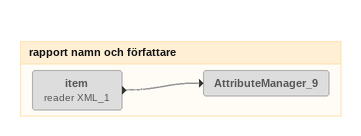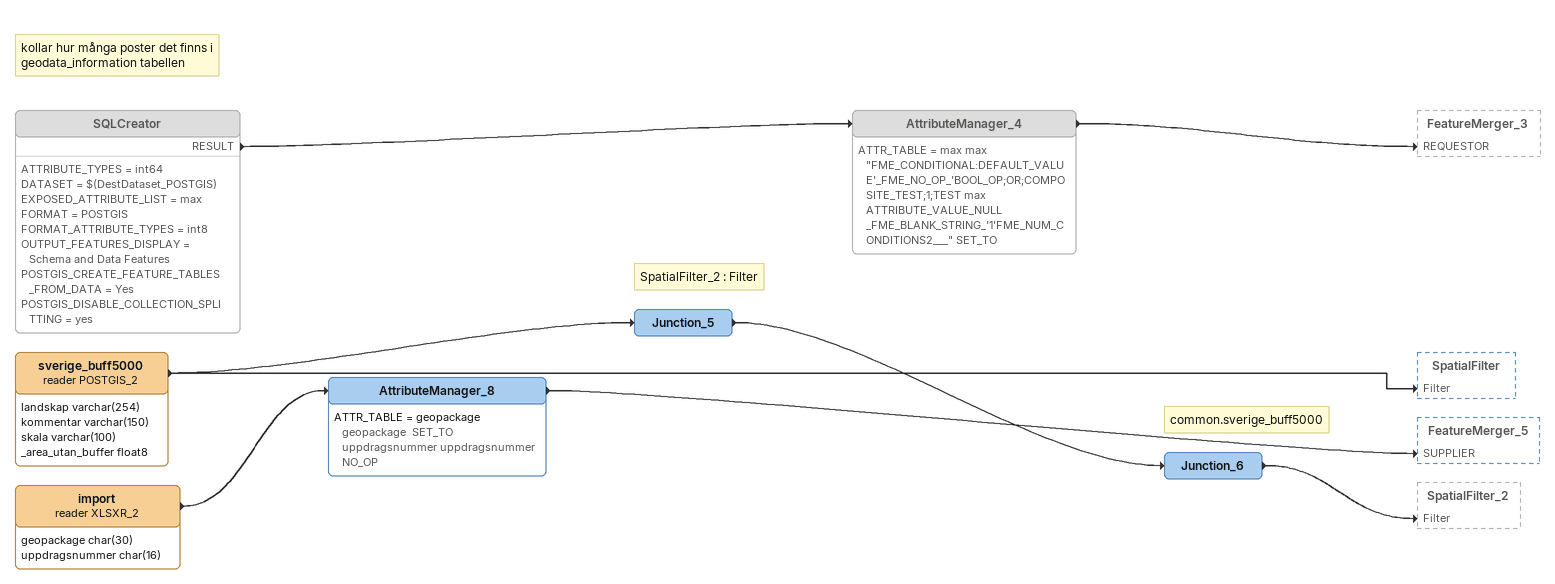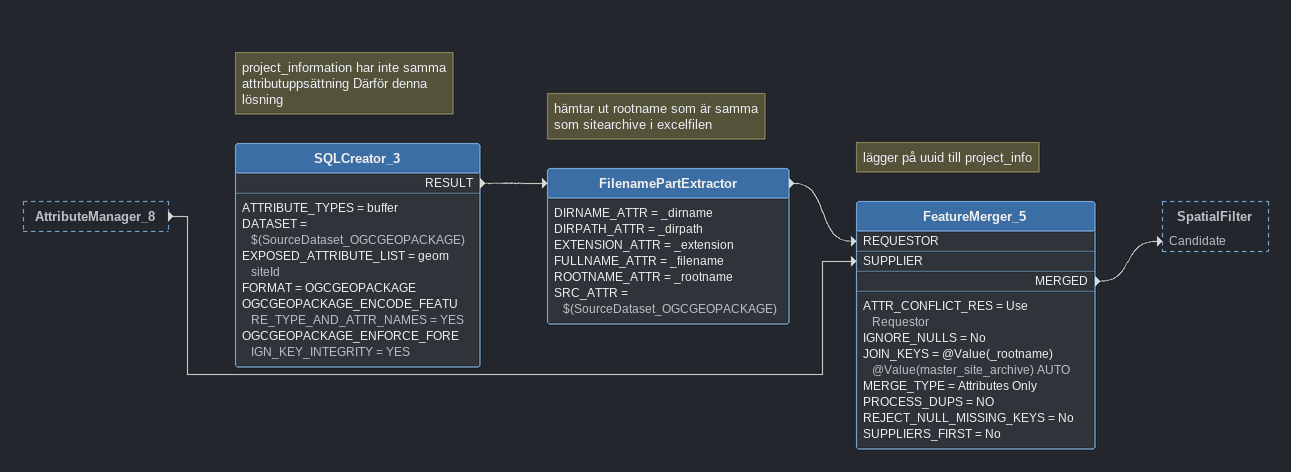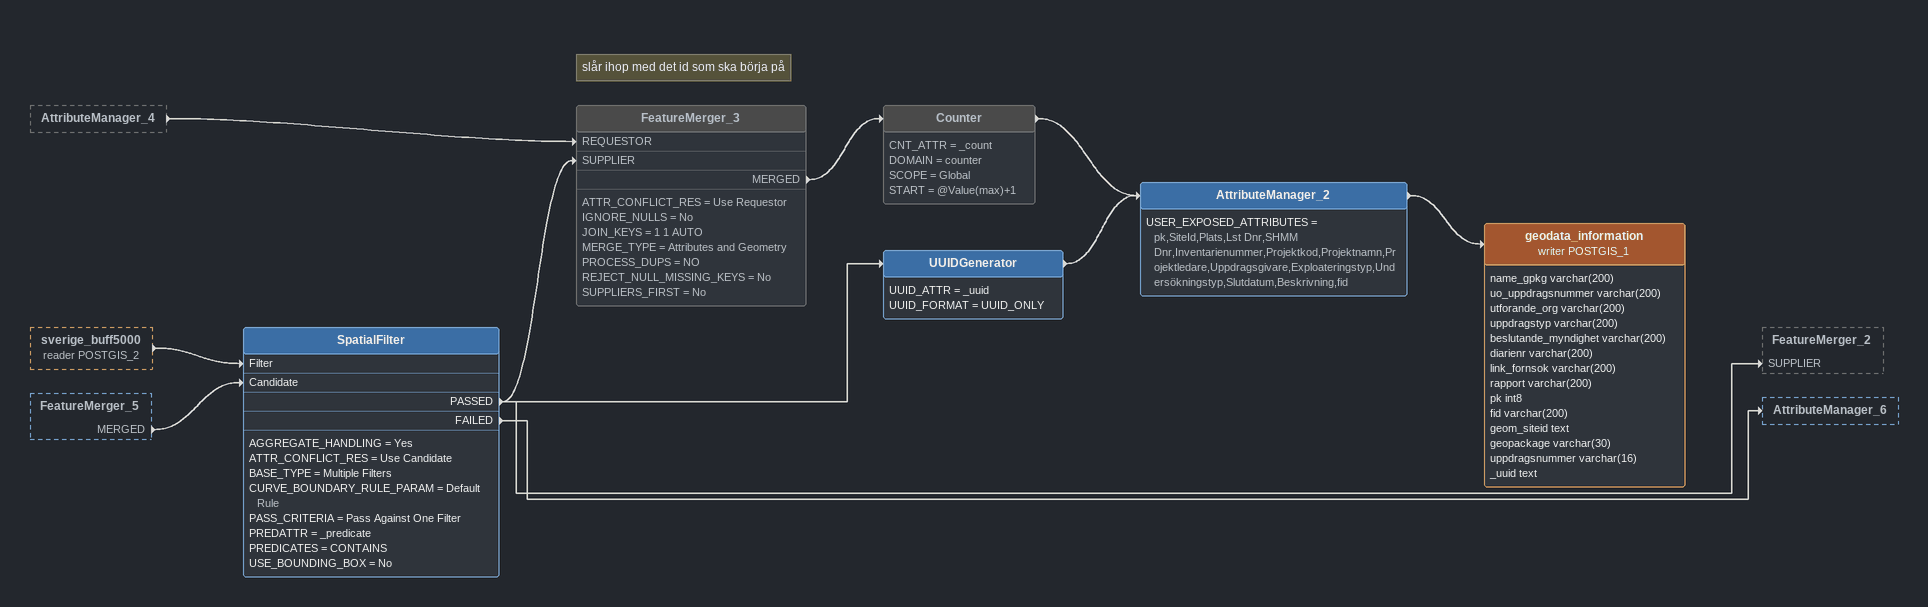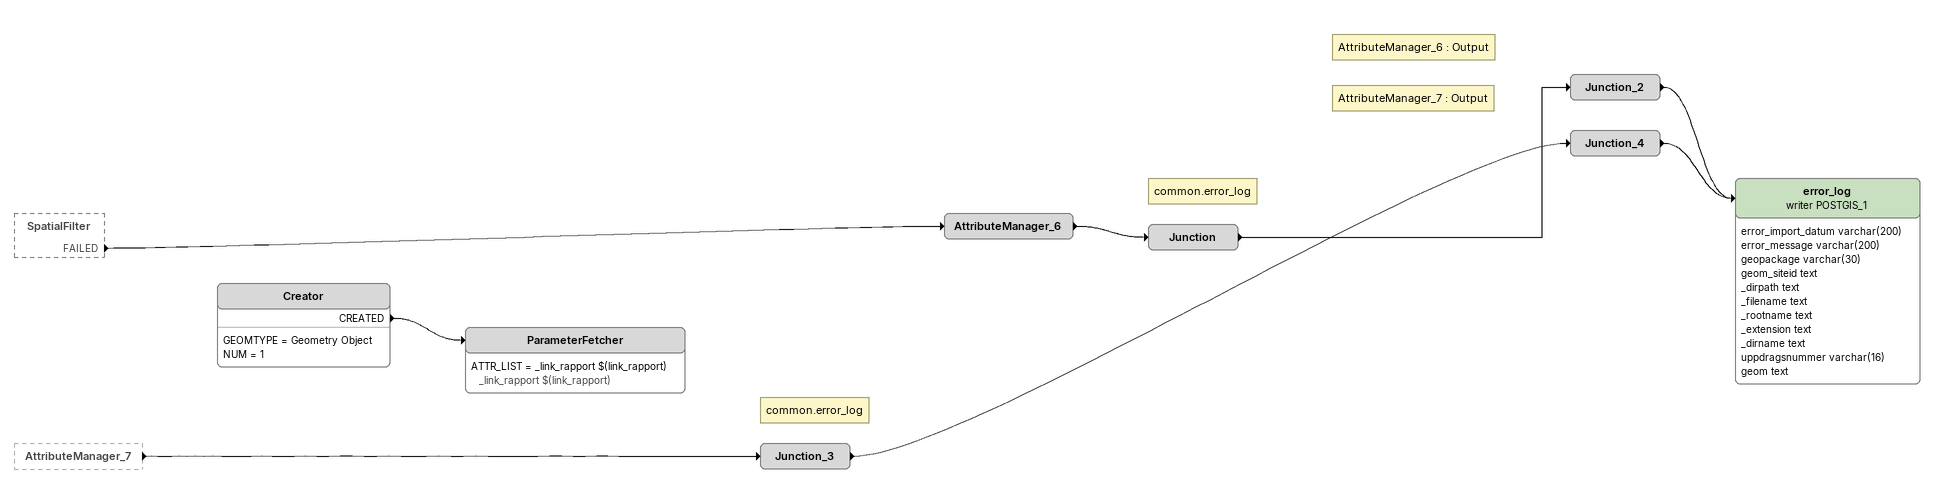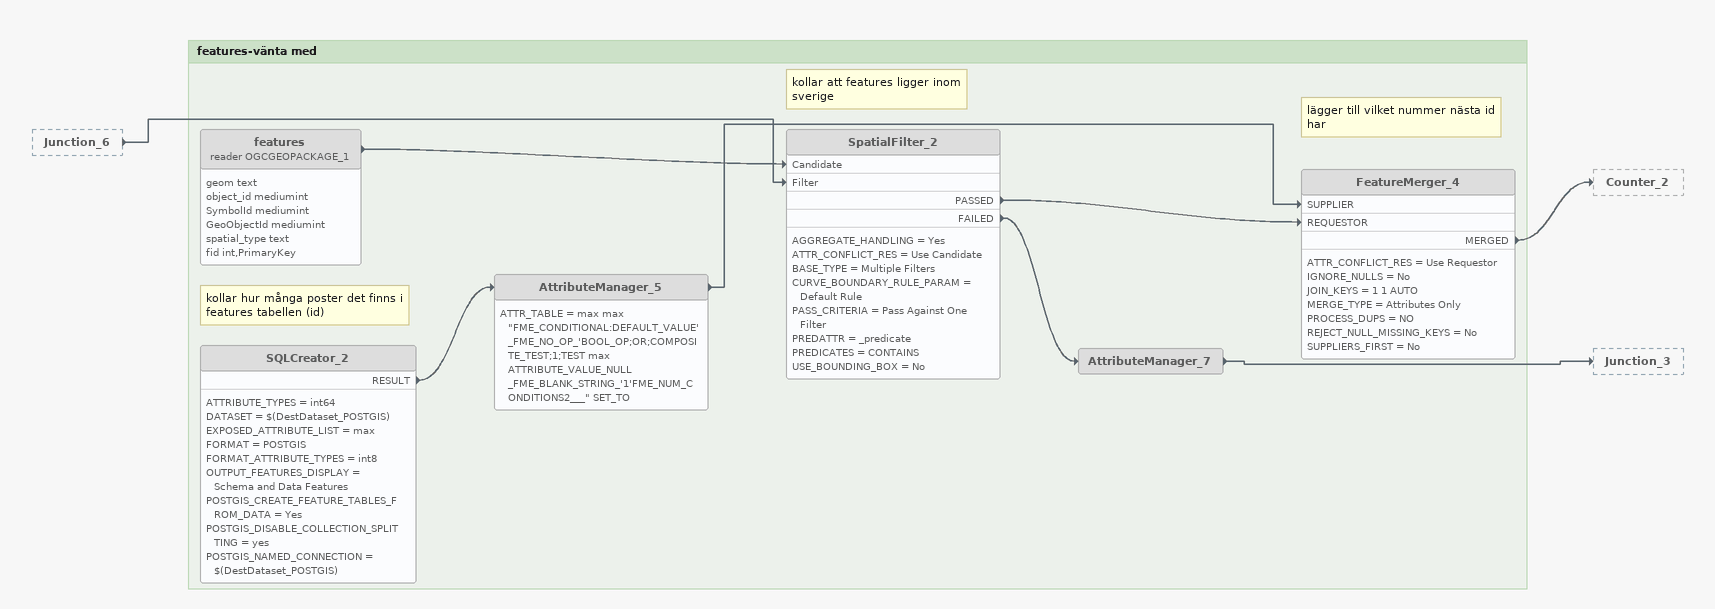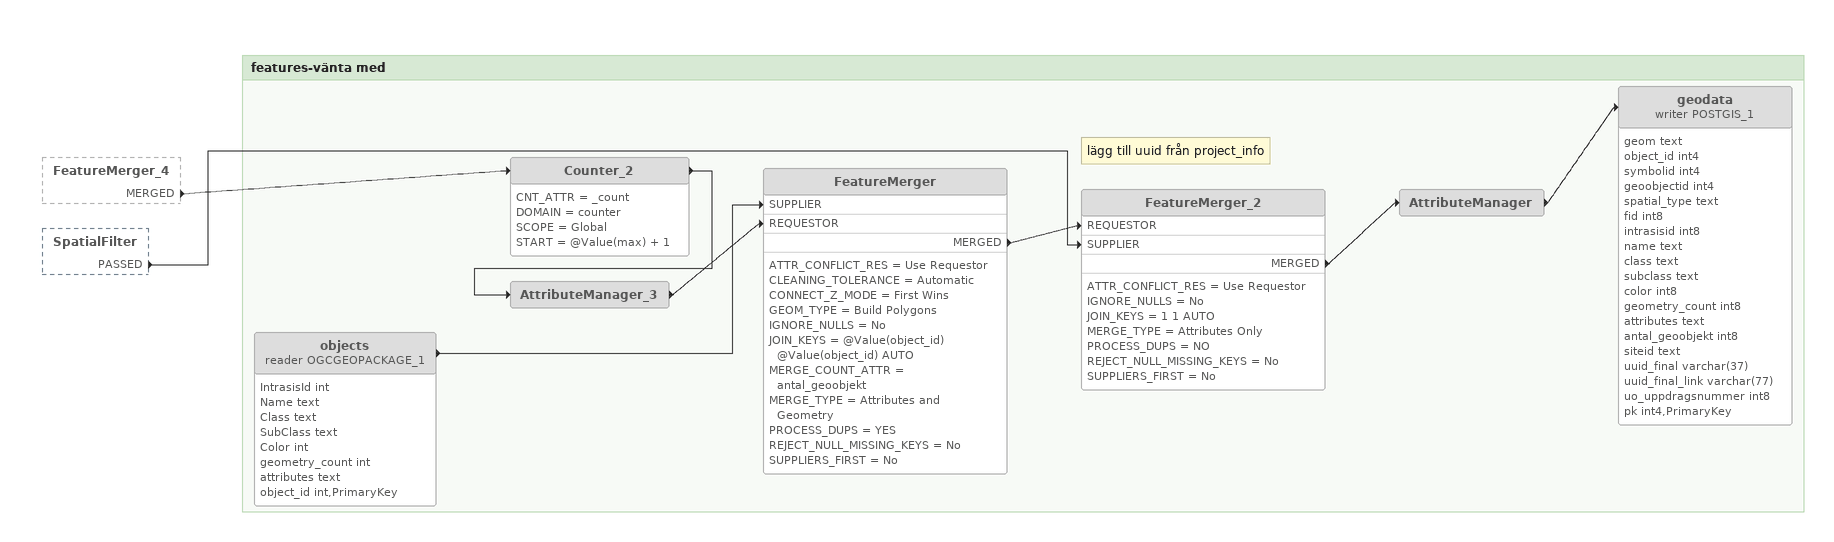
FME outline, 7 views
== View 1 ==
Bookmark: rapport namn och författare
item (reader XML_1) [off]
    -> AttributeManager_9 [off]
AttributeManager_9 [off]

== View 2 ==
import (reader XLSXR_2)
    attributes: geopackage char(30), uppdragsnummer char(16)
    -> AttributeManager_8
AttributeManager_8
    ATTR_TABLE = geopackage geopackage  SET_TO uppdragsnummer uppdragsnummer  NO_OP
    -> FeatureMerger_5 [SUPPLIER]
Note: kollar hur många poster det finns i geodata_information tabellen
SQLCreator [off]
    ATTRIBUTE_TYPES = int64
    DATASET = $(DestDataset_POSTGIS)
    EXPOSED_ATTRIBUTE_LIST = max
    FORMAT = POSTGIS
    FORMAT_ATTRIBUTE_TYPES = int8
    OUTPUT_FEATURES_DISPLAY = Schema and Data Features
    POSTGIS_CREATE_FEATURE_TABLES_FROM_DATA = Yes
    POSTGIS_DISABLE_COLLECTION_SPLITTING = yes
    RESULT -> AttributeManager_4
AttributeManager_4 [off]
    ATTR_TABLE = max max "FME_CONDITIONAL:DEFAULT_VALUE'_FME_NO_OP_'BOOL_OP;OR;COMPOSITE_TEST;1;TEST max ATTRIBUTE_VALUE_NULL _FME_BLANK_STRING_'1'FME_NUM_CONDITIONS2___" SET_TO
    -> FeatureMerger_3 [REQUESTOR]
sverige_buff5000 (reader POSTGIS_2)
    attributes: landskap varchar(254), kommentar varchar(150), skala varchar(100), _area_utan_buffer float8
    -> SpatialFilter [Filter]
    -> Junction_5
Note: SpatialFilter_2 : Filter
Junction_5
    -> Junction_6
Note: common.sverige_buff5000
Junction_6
    -> SpatialFilter_2 [Filter]

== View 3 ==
AttributeManager_8 [outside]
    -> FeatureMerger_5 [SUPPLIER]
Note: project_information har inte samma attributuppsättning Därför denna lösning
SQLCreator_3
    ATTRIBUTE_TYPES = buffer
    DATASET = $(SourceDataset_OGCGEOPACKAGE)
    EXPOSED_ATTRIBUTE_LIST = geom siteId
    FORMAT = OGCGEOPACKAGE
    OGCGEOPACKAGE_ENCODE_FEATURE_TYPE_AND_ATTR_NAMES = YES
    OGCGEOPACKAGE_ENFORCE_FOREIGN_KEY_INTEGRITY = YES
    RESULT -> FilenamePartExtractor
Note: hämtar ut rootname som är samma som sitearchive i excelfilen
FilenamePartExtractor
    DIRNAME_ATTR = _dirname
    DIRPATH_ATTR = _dirpath
    EXTENSION_ATTR = _extension
    FULLNAME_ATTR = _filename
    ROOTNAME_ATTR = _rootname
    SRC_ATTR = $(SourceDataset_OGCGEOPACKAGE)
    -> FeatureMerger_5 [REQUESTOR]
Note: lägger på uuid till project_info
FeatureMerger_5
    ATTR_CONFLICT_RES = Use Requestor
    IGNORE_NULLS = No
    JOIN_KEYS = @Value(_rootname) @Value(master_site_archive) AUTO
    MERGE_TYPE = Attributes Only
    PROCESS_DUPS = NO
    REJECT_NULL_MISSING_KEYS = No
    SUPPLIERS_FIRST = No
    MERGED -> SpatialFilter [Candidate]

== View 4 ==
AttributeManager_4 [outside]
    -> FeatureMerger_3 [REQUESTOR]
sverige_buff5000 (reader POSTGIS_2) [outside]
    -> SpatialFilter [Filter]
FeatureMerger_5 [outside]
    MERGED -> SpatialFilter [Candidate]
SpatialFilter
    AGGREGATE_HANDLING = Yes
    ATTR_CONFLICT_RES = Use Candidate
    BASE_TYPE = Multiple Filters
    CURVE_BOUNDARY_RULE_PARAM = Default Rule
    PASS_CRITERIA = Pass Against One Filter
    PREDATTR = _predicate
    PREDICATES = CONTAINS
    USE_BOUNDING_BOX = No
    PASSED -> FeatureMerger_3 [SUPPLIER]
    PASSED -> FeatureMerger_2 [SUPPLIER]
    PASSED -> UUIDGenerator
    FAILED -> AttributeManager_6
Note: slår ihop med det id som ska börja på
FeatureMerger_3 [off]
    ATTR_CONFLICT_RES = Use Requestor
    IGNORE_NULLS = No
    JOIN_KEYS = 1 1 AUTO
    MERGE_TYPE = Attributes and Geometry
    PROCESS_DUPS = NO
    REJECT_NULL_MISSING_KEYS = No
    SUPPLIERS_FIRST = No
    MERGED -> Counter
Counter [off]
    CNT_ATTR = _count
    DOMAIN = counter
    SCOPE = Global
    START = @Value(max)+1
    -> AttributeManager_2
UUIDGenerator
    UUID_ATTR = _uuid
    UUID_FORMAT = UUID_ONLY
    -> AttributeManager_2
AttributeManager_2
    USER_EXPOSED_ATTRIBUTES = pk,SiteId,Plats,Lst Dnr,SHMM Dnr,Inventarienummer,Projektkod,Projektnamn,Projektledare,Uppdragsgivare,Exploateringstyp,Undersökningstyp,Slutdatum,Beskrivning,fid
    -> geodata_information (writer POSTGIS_1)
geodata_information (writer POSTGIS_1)
    attributes: name_gpkg varchar(200), uo_uppdragsnummer varchar(200), utforande_org varchar(200), uppdragstyp varchar(200), beslutande_myndighet varchar(200), diarienr varchar(200), link_fornsok varchar(200), rapport varchar(200), pk int8, fid varchar(200), geom_siteid text, geopackage varchar(30), uppdragsnummer varchar(16), _uuid text

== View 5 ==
SpatialFilter [outside]
    FAILED -> AttributeManager_6
AttributeManager_7 [outside]
    -> Junction_3
AttributeManager_6
    -> Junction
Note: common.error_log
Junction
    -> Junction_2
Note: AttributeManager_6 : Output
Junction_2
    -> error_log (writer POSTGIS_1)
Creator
    GEOMTYPE = Geometry Object
    NUM = 1
    CREATED -> ParameterFetcher
ParameterFetcher
    ATTR_LIST = _link_rapport $(link_rapport) _link_rapport $(link_rapport)
Note: common.error_log
Junction_3
    -> Junction_4
Note: AttributeManager_7 : Output
Junction_4
    -> error_log (writer POSTGIS_1)
error_log (writer POSTGIS_1)
    attributes: error_import_datum varchar(200), error_message varchar(200), geopackage varchar(30), geom_siteid text, _dirpath text, _filename text, _rootname text, _extension text, _dirname text, uppdragsnummer varchar(16), geom text

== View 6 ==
Junction_6 [outside]
    -> SpatialFilter_2 [Filter]

Bookmark: features-vänta med
features (reader OGCGEOPACKAGE_1) [off]
    attributes: geom text, object_id mediumint, SymbolId mediumint, GeoObjectId mediumint, spatial_type text, fid int,PrimaryKey
    -> SpatialFilter_2 [Candidate]
Note: kollar att features ligger inom sverige
SpatialFilter_2 [off]
    AGGREGATE_HANDLING = Yes
    ATTR_CONFLICT_RES = Use Candidate
    BASE_TYPE = Multiple Filters
    CURVE_BOUNDARY_RULE_PARAM = Default Rule
    PASS_CRITERIA = Pass Against One Filter
    PREDATTR = _predicate
    PREDICATES = CONTAINS
    USE_BOUNDING_BOX = No
    PASSED -> FeatureMerger_4 [REQUESTOR]
    FAILED -> AttributeManager_7
AttributeManager_7 [off]
    -> Junction_3
Note: kollar hur många poster det finns i features tabellen (id)
SQLCreator_2 [off]
    ATTRIBUTE_TYPES = int64
    DATASET = $(DestDataset_POSTGIS)
    EXPOSED_ATTRIBUTE_LIST = max
    FORMAT = POSTGIS
    FORMAT_ATTRIBUTE_TYPES = int8
    OUTPUT_FEATURES_DISPLAY = Schema and Data Features
    POSTGIS_CREATE_FEATURE_TABLES_FROM_DATA = Yes
    POSTGIS_DISABLE_COLLECTION_SPLITTING = yes
    POSTGIS_NAMED_CONNECTION = $(DestDataset_POSTGIS)
    RESULT -> AttributeManager_5
AttributeManager_5 [off]
    ATTR_TABLE = max max "FME_CONDITIONAL:DEFAULT_VALUE'_FME_NO_OP_'BOOL_OP;OR;COMPOSITE_TEST;1;TEST max ATTRIBUTE_VALUE_NULL _FME_BLANK_STRING_'1'FME_NUM_CONDITIONS2___" SET_TO
    -> FeatureMerger_4 [SUPPLIER]
Note: lägger till vilket nummer nästa id har
FeatureMerger_4 [off]
    ATTR_CONFLICT_RES = Use Requestor
    IGNORE_NULLS = No
    JOIN_KEYS = 1 1 AUTO
    MERGE_TYPE = Attributes Only
    PROCESS_DUPS = NO
    REJECT_NULL_MISSING_KEYS = No
    SUPPLIERS_FIRST = No
    MERGED -> Counter_2

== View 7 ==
FeatureMerger_4 [outside]
    MERGED -> Counter_2
SpatialFilter [outside]
    PASSED -> FeatureMerger_2 [SUPPLIER]

Bookmark: features-vänta med
Counter_2 [off]
    CNT_ATTR = _count
    DOMAIN = counter
    SCOPE = Global
    START = @Value(max) + 1
    -> AttributeManager_3
AttributeManager_3 [off]
    -> FeatureMerger [REQUESTOR]
objects (reader OGCGEOPACKAGE_1) [off]
    attributes: IntrasisId int, Name text, Class text, SubClass text, Color int, geometry_count int, attributes text, object_id int,PrimaryKey
    -> FeatureMerger [SUPPLIER]
FeatureMerger [off]
    ATTR_CONFLICT_RES = Use Requestor
    CLEANING_TOLERANCE = Automatic
    CONNECT_Z_MODE = First Wins
    GEOM_TYPE = Build Polygons
    IGNORE_NULLS = No
    JOIN_KEYS = @Value(object_id) @Value(object_id) AUTO
    MERGE_COUNT_ATTR = antal_geoobjekt
    MERGE_TYPE = Attributes and Geometry
    PROCESS_DUPS = YES
    REJECT_NULL_MISSING_KEYS = No
    SUPPLIERS_FIRST = No
    MERGED -> FeatureMerger_2 [REQUESTOR]
Note: lägg till uuid från project_info
FeatureMerger_2 [off]
    ATTR_CONFLICT_RES = Use Requestor
    IGNORE_NULLS = No
    JOIN_KEYS = 1 1 AUTO
    MERGE_TYPE = Attributes Only
    PROCESS_DUPS = NO
    REJECT_NULL_MISSING_KEYS = No
    SUPPLIERS_FIRST = No
    MERGED -> AttributeManager
AttributeManager [off]
    -> geodata (writer POSTGIS_1)
geodata (writer POSTGIS_1) [off]
    attributes: geom text, object_id int4, symbolid int4, geoobjectid int4, spatial_type text, fid int8, intrasisid int8, name text, class text, subclass text, color int8, geometry_count int8, attributes text, antal_geoobjekt int8, siteid text, uuid_final varchar(37), uuid_final_link varchar(77), uo_uppdragsnummer int8, pk int4,PrimaryKey
